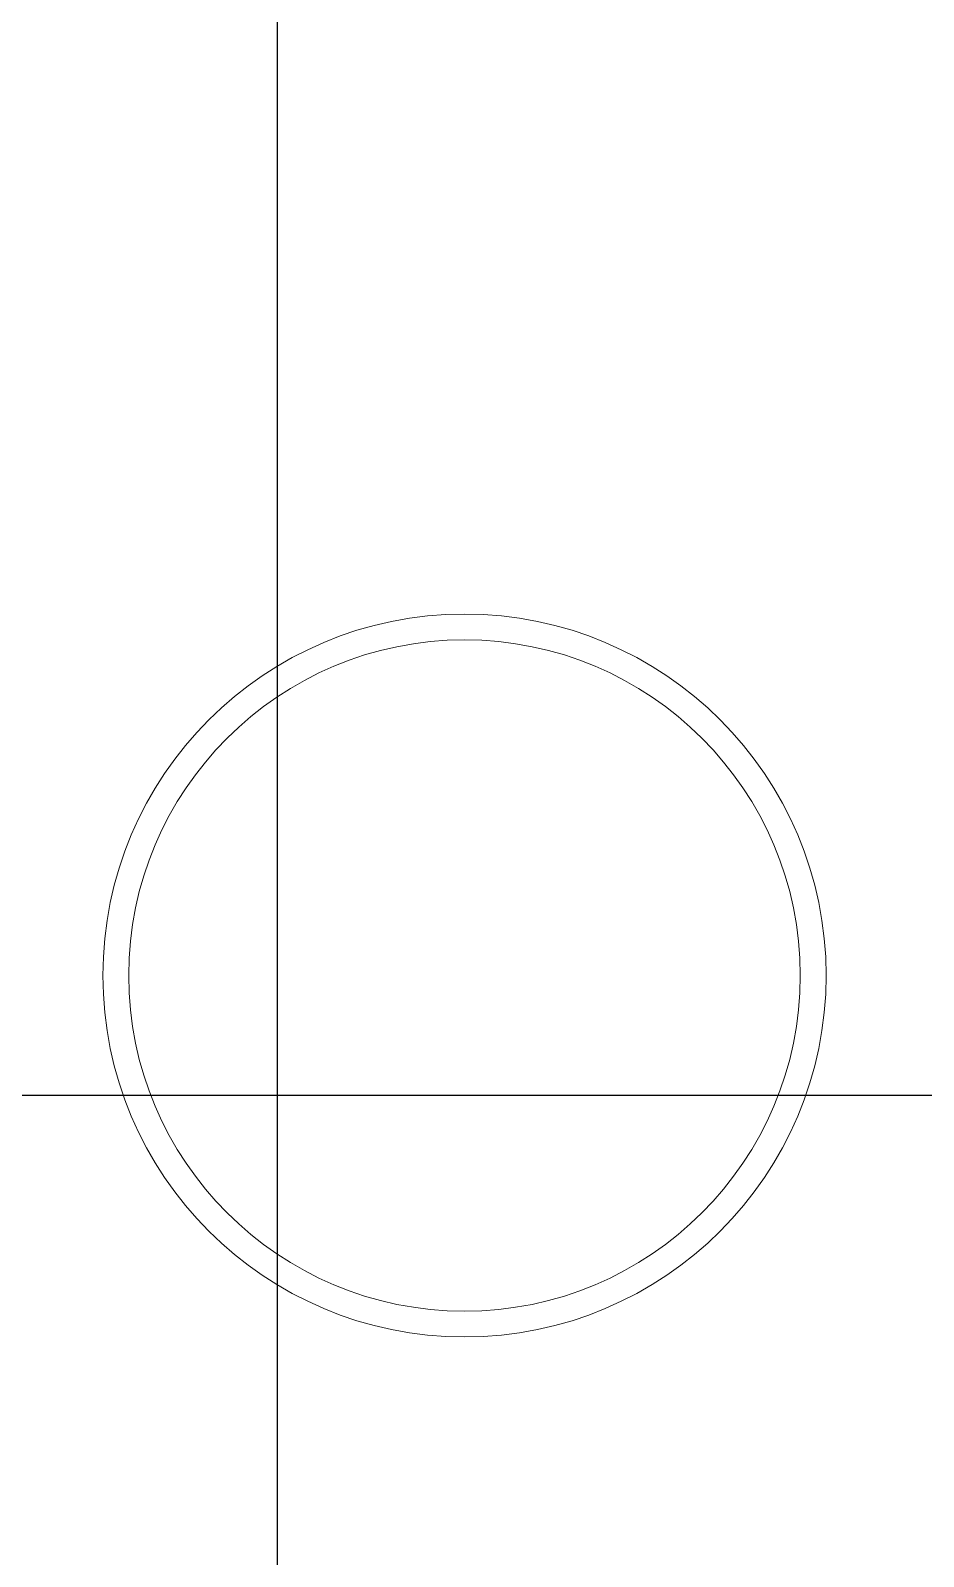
# Model space of a CAD drawing. Header units: inches. Extents: x -246178 to 57169, y -29325 to 19878.
# Drawn here: x 47304 to 47650, y 5821 to 6412 of the extents above; entities that cross this region are included whole.
import ezdxf

# ---------------------------------------------------------------- set-up
doc = ezdxf.new("R2010")
doc.units = ezdxf.units.IN
doc.header["$LTSCALE"] = 25
doc.header["$MEASUREMENT"] = 0
doc.linetypes.add('DASHDOT', pattern=[25.4, 12.7, -6.35, 0, -6.35])
doc.layers.add('00-Ground Floor$0$False Ceiling', color=251, linetype='Continuous')
doc.layers.add('00-Ground Floor$0$LOADING', color=253, linetype='Continuous', lineweight=5)
doc.layers.add('E-LITE-CLNG-CNDT', color=6, linetype='DASHDOT', lineweight=35)

# ---------------------------------------------------------------- blocks, each defined once
blk = doc.blocks.new('00-Ground Floor$0$WM00001-P')
at = {"layer": '00-Ground Floor$0$LOADING'}
for radius in [0.14, 0.13]:
    blk.add_circle((0, 0), radius, dxfattribs=at)
blk = doc.blocks.new('00-Ground Floor$0$A$Ce9e1c4c3')
at = {"layer": '00-Ground Floor$0$False Ceiling', "color": 254, "linetype": 'Continuous'}
for p, q in [((-52600, 5602.57), (-52600, 8572.57)), ((-53702.07, 6000), (-51182.07, 6000))]:
    blk.add_line(p, q, dxfattribs=at)
blk = doc.blocks.new('00-Ground Floor')
at = {"layer": '00-Ground Floor$0$False Ceiling', "color": 254}
blk.add_blockref('00-Ground Floor$0$A$Ce9e1c4c3', (100000, 0), dxfattribs=at)
at = {"layer": '00-Ground Floor$0$LOADING', "extrusion": (1.57463e-11, -7.77426e-06, -1), "xscale": -1000, "yscale": 1000.000000000001, "zscale": 1000.000000000001, "rotation": 359.9985892367611}
blk.add_blockref('00-Ground Floor$0$WM00001-P', (-47472.4, 6046.38, -0.06), dxfattribs=at)

msp = doc.modelspace()

# ---------------------------------------------------------------- block references
at = {"layer": 'E-LITE-CLNG-CNDT'}
msp.add_blockref('00-Ground Floor', (0, 0), dxfattribs=at)

doc.saveas('drawing.dxf')
